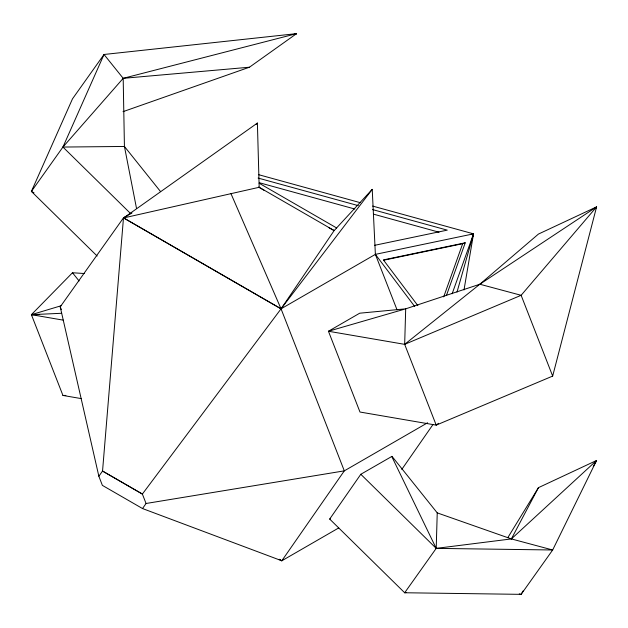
<?xml version="1.0" encoding="UTF-8"?>
<svg xmlns="http://www.w3.org/2000/svg" width="628" height="628" viewBox="0 0 628 628"><rect width="100%" height="100%" fill="white"/><g stroke="black" fill="none" stroke-linecap="round" stroke-linejoin="round"><path stroke-width="0.94" d="M404.668 344.348L405.696 308.843L479.839 284.233L596.6 206.863L552.671 376.086L436.209 425.132L359.985 412.031L328.444 331.246L359.711 313.199L405.696 308.843L328.444 331.246L404.668 344.348L521.13 295.301L596.6 206.863L538.439 234.071L479.839 284.233L404.668 344.348L436.209 425.132L438.485 423.311M437.237 512.88L436.209 548.377L404.668 592.754L329.692 519.058L360.81 474.281L391.99 456.352L437.237 512.88L511.373 538.926L552.671 549.987L596.6 460.457L538.439 487.666L507.864 537.56M463.998 289.955L473.528 233.851L372.624 206.07M457.011 292.091L473.528 233.851L471.565 233.789M472.578 236.63L473.528 233.851L471.573 233.946M443.698 296.879L462.679 243.695L465.238 242.808L446.579 295.074M452.152 293.731L473.528 233.851L375.379 254.364L281.054 308.827L142.375 494.055L146.057 503.491L142.532 508.554L102.38 485.373L98.855 476.244L60.225 306.849L123.488 217.853L131.982 212.947M97.128 256.02L31.4 191.422L62.941 147.054L104.02 54.479L296.573 33.645L249.442 67.22L123.025 111.666M360.81 474.281L436.209 548.377L511.373 538.926L538.439 487.666M595.674 208.582L596.6 206.863M523.053 590.948L521.13 594.355L404.668 592.754L406.591 592.51M593.232 466.431L596.6 460.457L511.373 538.926M142.532 508.554L281.807 560.788L344.309 470.859L427.59 422.777M401.802 469.399L433.053 424.434M98.855 476.244L102.545 471.055L123.488 217.853L281.054 308.827L344.309 470.859L146.057 503.491M372.231 189.358L281.054 308.827L123.645 217.94L257.394 123.064L259.183 187.285L334.159 230.57L372.231 189.358L375.379 254.364L397.061 309.894M130.765 213.716L62.941 147.054L123.19 78.327L296.573 33.645L294.775 34.422M256.036 124.454L257.394 123.064M84.231 273.518L72.487 272.756L31.4 314.667L62.941 395.452L81.2 398.592M127.037 215.985L123.645 217.94L259.183 187.285M281.807 560.788L279.264 559.328L281.807 560.788L338.743 527.92M329.692 519.058L330.328 518.799M61.065 305.773L31.4 314.667L63.295 320.154M294.689 34.187L296.573 33.645M374.539 245.336L447.246 230.138L372.537 209.571M465.238 242.808L383.386 259.914L417.856 305.616M383.684 260.212L462.679 243.695M33.998 192.796L31.4 191.422L72.487 98.847L104.02 54.479L123.19 78.327L249.442 67.22M61.638 313.278L31.4 314.667L39.211 314.597M62.941 147.054L124.43 146.457L160.611 191.658M62.941 395.452L65.869 395.428M479.839 284.233L521.13 295.301L552.671 376.086M519.254 593.853L521.13 594.355L552.671 549.987L436.209 548.377L391.731 456.43M258.516 174.647L360.362 202.695M258.116 178.062L358.353 205.662M259.356 182.732L354.859 209.03M373.778 214.234L439.019 232.203M329.088 227.823L334.159 230.57L281.054 308.827L230.978 193.66M259.129 183.219L336.71 228.003M258.548 187.073L264.466 190.519M72.487 272.756L79.073 280.952M375.379 254.364L414.715 306.519M60.225 306.849L61.285 309.58M136.551 208.582L124.43 146.457L123.19 78.327M142.375 494.055L102.545 471.055L142.375 494.055"/></g></svg>
